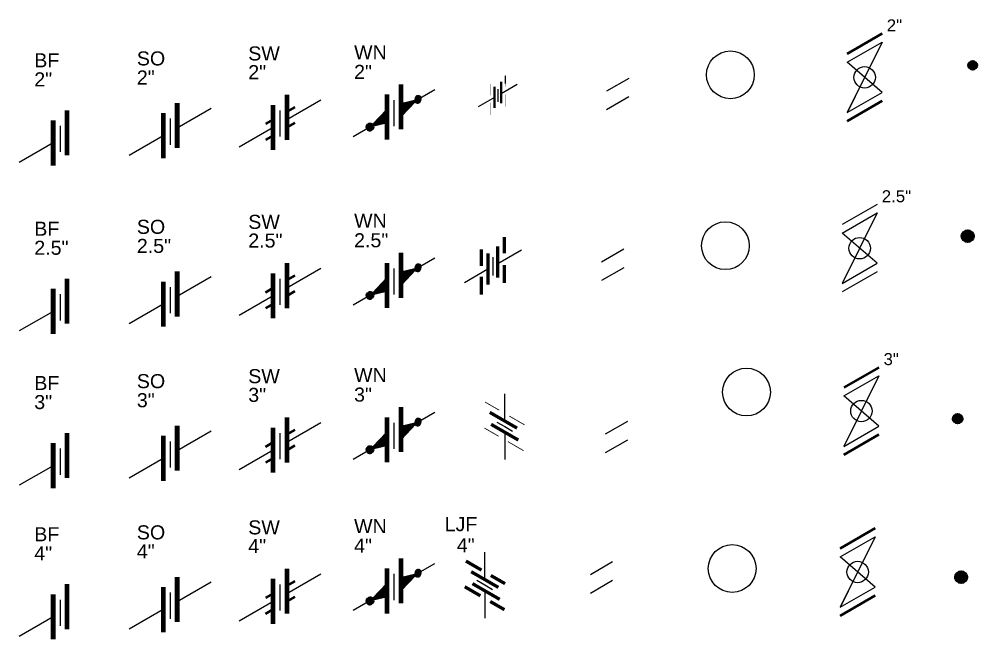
# Model space of a CAD drawing. Header units: millimetres. Extents: x 1179 to 9519, y 532 to 15986.
# Drawn here: x 3525.3 to 3764, y 3530.5 to 3685.7 of the extents above; entities that cross this region are included whole.
import ezdxf

# ---------------------------------------------------------------- set-up
doc = ezdxf.new("R2010")
doc.units = ezdxf.units.MM
for name, color, linetype, lineweight in [('08-圖框', 7, 'Continuous', 50), ('Pipe 2.5吋', 60, 'Continuous', 50), ('Pipe 2吋', 2, 'Continuous', 50), ('Pipe 3吋', 80, 'Continuous', 50), ('Pipe 4吋', 4, 'Continuous', 50), ('Support1', 4, 'Continuous', 25), ('組件', 7, 'Continuous', 25)]:
    doc.layers.add(name, color=color, linetype=linetype, lineweight=lineweight)
doc.layers.add('USER2', color=7, linetype='Continuous')
doc.layers.add('字體註解(不可出圖)', color=8, linetype='Continuous', plot=False)
doc.styles.get("Standard").update_dxf_attribs({"font": 'arial.ttf'})
pattern_1 = [(345, (-68776.780551, 29699.003599), (0.00118087466674, 0.00440708425364), [])]

# ---------------------------------------------------------------- blocks, each defined once
blk = doc.blocks.new('*U157')
blk.add_circle((0, 0), 2.67)
at = {"layer": 'Pipe 3吋'}
for p, q in [((4.35, 10.89), (-4.35, 5.87)), ((4.35, -5.87), (-4.35, -10.89))]:
    blk.add_line(p, q, dxfattribs=at)
at = {"layer": '組件', "linetype": 'Continuous'}
for p, q in [((4.35, 8.8), (-4.35, -8.8)), ((-4.35, 3.77), (4.35, 8.8)), ((4.35, -3.77), (-4.35, 3.77)), ((-4.35, -8.8), (4.35, -3.77)), ((-2.39, -4.83), (-4.35, -8.8))]:
    blk.add_line(p, q, dxfattribs=at)
blk.add_text('3"', height=3).set_placement((5.51, 11.45))
blk = doc.blocks.new('*U56')
at = {"layer": 'Support1'}
for p, q in [((2.72, 3.98), (-2.8, 0.79)), ((2.72, -0.65), (-2.8, -3.84))]:
    blk.add_line(p, q, dxfattribs=at)
blk = doc.blocks.new('Welded3')
at = {"layer": '08-圖框'}
h = blk.add_hatch(dxfattribs=at)
h.set_pattern_fill('ANSI31', color=1, scale=0.073178, angle=-140)
h.set_pattern_definition([(265, (-21.35038, 400.9228), (0.23145489, -0.02024968), [])])
h.paths.add_polyline_path([(0.87, 0.73, 1), (-0.87, -0.73, 1)])
at = {"layer": 'Pipe 3吋'}
blk.add_circle((0, 0), 1.14, dxfattribs=at)
blk = doc.blocks.new('*U127')
at = {"color": 2, "linetype": 'Continuous'}
for p, q in [((-2.37, 2.77), (0, 1.39)), ((0, 1.39), (2.37, 0.02)), ((-2.05, -0.21), (0.33, -1.58)), ((0.33, -1.58), (2.7, -2.95)), ((2.38, -4.66), (4.76, -6.03))]:
    blk.add_line(p, q, dxfattribs=at)
at = {"layer": 'Pipe 4吋', "const_width": 0.816}
for points in [[(-4.7, 6), (-0.81, 3.75)], [(3.39, -0.56), (-3.39, 3.35)], [(5.06, 0.36), (1.51, 2.41)], [(-4.99, -0.4), (-1.1, -2.65)], [(3.72, -3.54), (-3.07, 0.38)], [(4.91, -6.12), (1.36, -4.07)]]:
    blk.add_lwpolyline(points, dxfattribs=at)
at = {"layer": 'USER2', "color": 4, "linetype": 'Continuous'}
for p, q in [((0, 1.39), (0, 8.2)), ((0, -1.39), (0, -8.2))]:
    blk.add_line(p, q, dxfattribs=at)
at = {"layer": '組件'}
for p, q in [((0, 0), (-1.96, 1.13)), ((1.96, -1.13), (0, 0)), ((3.84, 1.48), (3.48, 0.86)), ((1.63, -4.64), (1.98, -4.01))]:
    blk.add_line(p, q, dxfattribs=at)
for s, p in [('LJF', (-10, 13.45)), ('4"', (-6.97, 8.2))]:
    blk.add_text(s, height=3.5).set_placement(p)
blk = doc.blocks.new('Support1')
at = {"layer": 'Support1'}
for p, q in [((2.72, 3.98), (-2.8, 0.79)), ((2.72, -0.65), (-2.8, -3.84))]:
    blk.add_line(p, q, dxfattribs=at)
blk = doc.blocks.new('Elbow4')
at = {"layer": '字體註解(不可出圖)'}
blk.add_circle((0, 0), 5.95, dxfattribs=at)
blk = doc.blocks.new('Elbow3')
at = {"layer": '字體註解(不可出圖)'}
blk.add_circle((0, 0), 5.95, dxfattribs=at)
blk = doc.blocks.new('*U169')
blk.add_circle((0, 0), 2.67)
at = {"layer": 'Pipe 4吋'}
for p, q in [((4.35, 10.89), (-4.35, 5.87)), ((4.35, -5.87), (-4.35, -10.89))]:
    blk.add_line(p, q, dxfattribs=at)
at = {"layer": '組件', "linetype": 'Continuous'}
for p, q in [((4.35, 8.8), (-4.35, -8.8)), ((-4.35, 3.77), (4.35, 8.8)), ((4.35, -3.77), (-4.35, 3.77)), ((-4.35, -8.8), (4.35, -3.77)), ((-2.39, -4.83), (-4.35, -8.8))]:
    blk.add_line(p, q, dxfattribs=at)
blk = doc.blocks.new('*U170')
at = {"layer": 'Pipe 3吋', "color": 2, "linetype": 'Continuous'}
for p, q in [((-0.33, 1.58), (-2.7, 2.95)), ((2.05, 0.21), (-0.33, 1.58)), ((0, -1.39), (-2.37, -0.02)), ((2.37, -2.77), (0, -1.39))]:
    blk.add_line(p, q, dxfattribs=at)
at = {"layer": 'Pipe 3吋'}
for points, const_width in [([(-4.91, 6.12), (-1.36, 4.07)], 0.2), ([(-3.72, 3.54), (3.07, -0.38)], 0.816), ([(4.99, 0.4), (1.1, 2.65)], 0.2), ([(-3.39, 0.56), (3.39, -3.35)], 0.816), ([(-5.06, -0.36), (-1.51, -2.41)], 0.2), ([(4.7, -6), (0.81, -3.75)], 0.2)]:
    blk.add_lwpolyline(points, dxfattribs=dict(at, const_width=const_width))
at = {"layer": 'USER2', "color": 4, "linetype": 'Continuous'}
for p, q in [((0, 1.39), (0, 8.2)), ((0, -1.39), (0, -8.2))]:
    blk.add_line(p, q, dxfattribs=at)
at = {"layer": '組件'}
for p, q in [((-1.96, 1.13), (0, 0)), ((0, 0), (1.96, -1.13))]:
    blk.add_line(p, q, dxfattribs=at)
blk = doc.blocks.new('*U156')
blk.add_circle((0, 0), 2.67)
at = {"layer": 'Pipe 2吋'}
for p, q in [((4.35, 10.89), (-4.35, 5.87)), ((4.35, -5.87), (-4.35, -10.89))]:
    blk.add_line(p, q, dxfattribs=at)
at = {"layer": '組件', "linetype": 'Continuous'}
for p, q in [((4.35, 8.8), (-4.35, -8.8)), ((-4.35, 3.77), (4.35, 8.8)), ((4.35, -3.77), (-4.35, 3.77)), ((-4.35, -8.8), (4.35, -3.77)), ((-2.39, -4.83), (-4.35, -8.8))]:
    blk.add_line(p, q, dxfattribs=at)
blk.add_text('2"', height=3).set_placement((5.51, 11.45))
blk = doc.blocks.new('Elbow2')
at = {"layer": '字體註解(不可出圖)'}
blk.add_circle((0, 0), 5.95, dxfattribs=at)
blk = doc.blocks.new('*U158')
at = {"color": 2, "linetype": 'Continuous'}
for p, q in [((1.94, 3), (1.94, 4.88)), ((0.83, 0.73), (0.83, 2.61)), ((-0.83, -0.48), (-0.83, 1.4)), ((0.83, -1.14), (0.83, 0.73)), ((-0.83, -2.35), (-0.83, -0.48))]:
    blk.add_line(p, q, dxfattribs=at)
at = {"layer": 'Pipe 2吋', "lineweight": 25, "const_width": 0.1}
for points in [[(1.94, 5), (1.94, 2.2)], [(-1.94, 2.87), (-1.94, 0.07)], [(1.94, -2.82), (1.94, 0.26)], [(-1.94, -4.83), (-1.94, -1.76)]]:
    blk.add_lwpolyline(points, dxfattribs=at)
at = {"layer": 'Pipe 2吋', "const_width": 0.558}
for points in [[(-0.83, 2.2), (-0.83, -3.15)], [(0.83, 3.41), (0.83, -1.94)]]:
    blk.add_lwpolyline(points, dxfattribs=at)
at = {"layer": 'USER2', "color": 4, "linetype": 'Continuous'}
for p, q in [((0.83, 0.48), (4.86, 2.8)), ((-0.83, -0.48), (-4.86, -2.8))]:
    blk.add_line(p, q, dxfattribs=at)
at = {"layer": '組件'}
for p, q in [((0, 1.55), (0, 0)), ((0, 0), (0, -1.55))]:
    blk.add_line(p, q, dxfattribs=at)
blk = doc.blocks.new('Welded2')
at = {"layer": '08-圖框'}
h = blk.add_hatch(dxfattribs=at)
h.set_pattern_fill('ANSI31', color=1, scale=0.065597, angle=-140)
h.set_pattern_definition([(265, (-19.12439, 359.3843), (0.20747922, -0.01815208), [])])
h.paths.add_polyline_path([(0.8, 0.65, 1), (-0.77, -0.66, 1)])
at = {"layer": 'Pipe 2吋'}
blk.add_circle((0.01, -0.01), 1.02, dxfattribs=at)
blk = doc.blocks.new('*U175')
at = {"color": 2, "linetype": 'Continuous'}
for p, q in [((2.84, 4.39), (2.84, 7.13)), ((1.21, 1.07), (1.21, 3.81)), ((-1.21, -0.7), (-1.21, 2.05)), ((1.21, -1.67), (1.21, 1.07)), ((-1.21, -3.44), (-1.21, -0.7))]:
    blk.add_line(p, q, dxfattribs=at)
at = {"layer": 'Pipe 2.5吋', "const_width": 0.816}
for points in [[(2.84, 7.32), (2.84, 3.22)], [(1.21, 4.99), (1.21, -2.84)], [(-2.84, 4.2), (-2.84, 0.1)], [(-1.21, 3.22), (-1.21, -4.61)], [(2.84, -4.12), (2.84, 0.37)], [(-2.84, -7.07), (-2.84, -2.57)]]:
    blk.add_lwpolyline(points, dxfattribs=at)
at = {"layer": 'USER2', "color": 4, "linetype": 'Continuous'}
for p, q in [((1.21, 0.7), (7.1, 4.1)), ((-1.21, -0.7), (-7.1, -4.1))]:
    blk.add_line(p, q, dxfattribs=at)
at = {"layer": '組件'}
for p, q in [((-3.2, 2.59), (-2.48, 2.59)), ((3.2, 3.73), (2.48, 3.73)), ((0, 2.26), (0, 0)), ((0, 0), (0, -2.26))]:
    blk.add_line(p, q, dxfattribs=at)
blk = doc.blocks.new('Elbow2.5')
at = {"layer": '字體註解(不可出圖)'}
blk.add_circle((0, 0), 5.95, dxfattribs=at)
blk = doc.blocks.new('*U61')
blk.add_circle((0, 0), 2.67)
at = {"layer": '組件'}
for p, q in [((4.35, 10.89), (-4.35, 5.87)), ((4.35, -5.87), (-4.35, -10.89))]:
    blk.add_line(p, q, dxfattribs=at)
at = {"layer": '組件', "linetype": 'Continuous'}
for p, q in [((4.35, 8.8), (-4.35, -8.8)), ((-4.35, 3.77), (4.35, 8.8)), ((4.35, -3.77), (-4.35, 3.77)), ((-4.35, -8.8), (4.35, -3.77)), ((-2.39, -4.83), (-4.35, -8.8))]:
    blk.add_line(p, q, dxfattribs=at)
blk.add_text('2.5"', height=3).set_placement((5.51, 11.45))
blk = doc.blocks.new('Welded2.5')
at = {"layer": '08-圖框'}
h = blk.add_hatch(dxfattribs=at)
h.set_pattern_fill('ANSI31', color=1, scale=0.09178, angle=-140)
h.set_pattern_definition([(265, (-26.77783, 502.84088), (0.29029274, -0.02539732), [])])
h.paths.add_polyline_path([(1.09, 0.92, 1), (-1.09, -0.92, 1)])
at = {"layer": 'Pipe 2.5吋'}
blk.add_circle((0, 0), 1.43, dxfattribs=at)
blk = doc.blocks.new('Welded4')
at = {"layer": '08-圖框'}
h = blk.add_hatch(dxfattribs=at)
h.set_pattern_fill('ANSI31', color=1, scale=0.09178, angle=-140)
h.set_pattern_definition([(265, (-26.77783, 502.84088), (0.29029274, -0.02539732), [])])
h.paths.add_polyline_path([(1.09, 0.92, 1), (-1.09, -0.92, 1)])
at = {"layer": 'Pipe 4吋'}
blk.add_circle((0, 0), 1.43, dxfattribs=at)
blk = doc.blocks.new('WeldNeckFlange2')
at = {"layer": 'Pipe 2吋'}
h = blk.add_hatch(dxfattribs=at)
h.set_pattern_fill('ANSI31', color=256, scale=0.001437, angle=-60)
h.set_pattern_definition(pattern_1)
h.paths.add_polyline_path([(1.77, 2.21), (1.77, -0.65), (5.28, 3.05)])
h.paths.add_polyline_path([(5.57, 4.14, 1), (6.37, 2.76, 1)])
h = blk.add_hatch(dxfattribs=at)
h.set_pattern_fill('ANSI31', color=256, scale=0.001437, angle=-60)
h.set_pattern_definition(pattern_1)
h.paths.add_polyline_path([(-1.77, -2.21), (-1.77, 0.65), (-5.28, -3.05)])
h.paths.add_polyline_path([(-5.17, -3.45, 1), (-6.77, -3.45, 1)])
at = {"layer": 'Pipe 2吋', "color": 2, "linetype": 'Continuous'}
for p, q in [((1.73, 1.54), (1.73, 5.48)), ((-1.73, -1), (-1.73, 2.94)), ((1.73, -2.4), (1.73, 1.54)), ((-1.73, -4.94), (-1.73, -1))]:
    blk.add_line(p, q, dxfattribs=at)
at = {"layer": 'Pipe 2吋'}
for p, q in [((1.77, 2.21), (5.28, 3.05)), ((1.77, -0.65), (5.28, 3.05)), ((-1.77, 0.65), (-5.28, -3.05)), ((-1.77, 0.65), (-1.77, -2.21)), ((1.77, -0.65), (1.77, 2.21)), ((-1.77, -2.21), (-5.28, -3.05))]:
    blk.add_line(p, q, dxfattribs=at)
at = {"layer": 'Pipe 2吋', "const_width": 1.17}
for points in [[(1.73, 7.17), (1.73, -4.09)], [(-1.73, 4.63), (-1.73, -6.63)]]:
    blk.add_lwpolyline(points, dxfattribs=at)
at = {"layer": 'Pipe 2吋'}
blk.add_circle((-5.97, -3.45), 0.797, dxfattribs=at)
at = {"layer": 'USER2', "color": 4, "linetype": 'Continuous'}
for p, q in [((1.73, 1), (10.21, 5.89)), ((-1.73, -1), (-10.21, -5.89))]:
    blk.add_line(p, q, dxfattribs=at)
at = {"layer": '組件'}
for p, q in [((0, 3.25), (0, 0)), ((0, 0), (0, -3.25))]:
    blk.add_line(p, q, dxfattribs=at)
for s, p in [('WN', (-9.95, 13.41)), ('2"', (-9.95, 8.51))]:
    blk.add_text(s, height=3.5).set_placement(p)
blk = doc.blocks.new('SocketWeldFlange2')
at = {"layer": 'Pipe 2吋', "color": 2, "linetype": 'Continuous'}
for p, q in [((1.73, 1.54), (1.73, 5.48)), ((-1.73, -1), (-1.73, 2.94)), ((1.73, -2.4), (1.73, 1.54)), ((-1.73, -4.94), (-1.73, -1))]:
    blk.add_line(p, q, dxfattribs=at)
at = {"layer": 'Pipe 2吋', "lineweight": 50}
for p, q in [((3.66, 4.08), (1.76, 2.99)), ((-1.73, 0.97), (-3.63, -0.12)), ((3.66, 0.14), (1.76, -0.95)), ((-1.73, -2.97), (-3.63, -4.06))]:
    blk.add_line(p, q, dxfattribs=at)
at = {"layer": 'Pipe 2吋', "const_width": 1.17}
for points in [[(1.73, 7.17), (1.73, -4.09)], [(-1.73, 4.63), (-1.73, -6.63)]]:
    blk.add_lwpolyline(points, dxfattribs=at)
at = {"layer": 'USER2', "color": 4, "linetype": 'Continuous'}
for p, q in [((1.73, 1), (10.21, 5.89)), ((-1.73, -1), (-10.21, -5.89))]:
    blk.add_line(p, q, dxfattribs=at)
at = {"layer": '組件'}
for p, q in [((0, 3.25), (0, 0)), ((0, 0), (0, -3.25))]:
    blk.add_line(p, q, dxfattribs=at)
for s, p in [('SW', (-7.91, 15.7)), ('2"', (-7.91, 11.04))]:
    blk.add_text(s, height=3.5).set_placement(p)
blk = doc.blocks.new('SlipOnFlange2')
at = {"layer": 'Pipe 2吋', "color": 2, "linetype": 'Continuous'}
for p, q in [((1.73, 1.54), (1.73, 5.48)), ((-1.73, -1), (-1.73, 2.94)), ((1.73, -2.4), (1.73, 1.54)), ((-1.73, -4.94), (-1.73, -1))]:
    blk.add_line(p, q, dxfattribs=at)
at = {"layer": 'Pipe 2吋', "const_width": 1.17}
for points in [[(1.73, 7.17), (1.73, -4.09)], [(-1.73, 4.63), (-1.73, -6.63)]]:
    blk.add_lwpolyline(points, dxfattribs=at)
at = {"layer": 'USER2', "color": 4, "linetype": 'Continuous'}
for p, q in [((1.73, 1), (10.21, 5.89)), ((-1.73, -1), (-10.21, -5.89))]:
    blk.add_line(p, q, dxfattribs=at)
at = {"layer": '組件'}
for p, q in [((0, 3.25), (0, 0)), ((0, 0), (0, -3.25))]:
    blk.add_line(p, q, dxfattribs=at)
for s, p in [('SO', (-8.32, 16.51)), ('2"', (-8.32, 11.76))]:
    blk.add_text(s, height=3.5).set_placement(p)
blk = doc.blocks.new('*U161')
at = {"layer": 'Pipe 2吋', "color": 2, "linetype": 'Continuous'}
for p, q in [((1.73, 1.54), (1.73, 5.48)), ((-1.73, -1), (-1.73, 2.94)), ((1.73, -2.4), (1.73, 1.54)), ((-1.73, -4.94), (-1.73, -1))]:
    blk.add_line(p, q, dxfattribs=at)
at = {"layer": 'Pipe 2吋', "const_width": 1.17}
for points in [[(1.73, 7.17), (1.73, -4.09)], [(-1.73, 4.63), (-1.73, -6.63)]]:
    blk.add_lwpolyline(points, dxfattribs=at)
at = {"layer": 'USER2', "color": 4, "linetype": 'Continuous'}
blk.add_line((-1.73, -1), (-10.21, -5.89), dxfattribs=at)
at = {"layer": '組件'}
for p, q in [((0, 3.25), (0, 0)), ((0, 0), (0, -3.25))]:
    blk.add_line(p, q, dxfattribs=at)
for s, p in [('BF', (-6.44, 17.85)), ('2"', (-6.44, 13.1))]:
    blk.add_text(s, height=3.5).set_placement(p)
blk = doc.blocks.new('WeldNeckFlange2.5')
at = {"layer": 'Pipe 2.5吋'}
h = blk.add_hatch(dxfattribs=at)
h.set_pattern_fill('ANSI31', color=256, scale=0.001437, angle=-60)
h.set_pattern_definition(pattern_1)
h.paths.add_polyline_path([(1.77, 2.21), (1.77, -0.65), (5.28, 3.05)])
h.paths.add_polyline_path([(5.57, 4.14, 1), (6.37, 2.76, 1)])
h = blk.add_hatch(dxfattribs=at)
h.set_pattern_fill('ANSI31', color=256, scale=0.001437, angle=-60)
h.set_pattern_definition(pattern_1)
h.paths.add_polyline_path([(-1.77, -2.21), (-1.77, 0.65), (-5.28, -3.05)])
h.paths.add_polyline_path([(-5.17, -3.45, 1), (-6.77, -3.45, 1)])
at = {"layer": 'Pipe 2.5吋', "color": 2, "linetype": 'Continuous'}
for p, q in [((1.73, 1.54), (1.73, 5.48)), ((-1.73, -1), (-1.73, 2.94)), ((1.73, -2.4), (1.73, 1.54)), ((-1.73, -4.94), (-1.73, -1))]:
    blk.add_line(p, q, dxfattribs=at)
at = {"layer": 'Pipe 2.5吋'}
for p, q in [((1.77, 2.21), (5.28, 3.05)), ((1.77, -0.65), (5.28, 3.05)), ((-1.77, 0.65), (-5.28, -3.05)), ((-1.77, 0.65), (-1.77, -2.21)), ((1.77, -0.65), (1.77, 2.21)), ((-1.77, -2.21), (-5.28, -3.05))]:
    blk.add_line(p, q, dxfattribs=at)
at = {"layer": 'Pipe 2.5吋', "const_width": 1.17}
for points in [[(1.73, 7.17), (1.73, -4.09)], [(-1.73, 4.63), (-1.73, -6.63)]]:
    blk.add_lwpolyline(points, dxfattribs=at)
at = {"layer": 'Pipe 2.5吋'}
blk.add_circle((-5.97, -3.45), 0.797, dxfattribs=at)
at = {"layer": 'USER2', "color": 4, "linetype": 'Continuous'}
for p, q in [((1.73, 1), (10.21, 5.89)), ((-1.73, -1), (-10.21, -5.89))]:
    blk.add_line(p, q, dxfattribs=at)
at = {"layer": '組件'}
for p, q in [((0, 3.25), (0, 0)), ((0, 0), (0, -3.25))]:
    blk.add_line(p, q, dxfattribs=at)
for s, p in [('WN', (-9.95, 13.41)), ('2.5"', (-9.95, 8.51))]:
    blk.add_text(s, height=3.5).set_placement(p)
blk = doc.blocks.new('SocketWeldFlange2.5')
at = {"layer": 'Pipe 2.5吋', "color": 2, "linetype": 'Continuous'}
for p, q in [((1.73, 1.54), (1.73, 5.48)), ((-1.73, -1), (-1.73, 2.94)), ((1.73, -2.4), (1.73, 1.54)), ((-1.73, -4.94), (-1.73, -1))]:
    blk.add_line(p, q, dxfattribs=at)
at = {"layer": 'Pipe 2.5吋', "lineweight": 50}
for p, q in [((3.66, 4.08), (1.76, 2.99)), ((-1.73, 0.97), (-3.63, -0.12)), ((3.66, 0.14), (1.76, -0.95)), ((-1.73, -2.97), (-3.63, -4.06))]:
    blk.add_line(p, q, dxfattribs=at)
at = {"layer": 'Pipe 2.5吋', "const_width": 1.17}
for points in [[(1.73, 7.17), (1.73, -4.09)], [(-1.73, 4.63), (-1.73, -6.63)]]:
    blk.add_lwpolyline(points, dxfattribs=at)
at = {"layer": 'USER2', "color": 4, "linetype": 'Continuous'}
for p, q in [((1.73, 1), (10.21, 5.89)), ((-1.73, -1), (-10.21, -5.89))]:
    blk.add_line(p, q, dxfattribs=at)
at = {"layer": '組件'}
for p, q in [((0, 3.25), (0, 0)), ((0, 0), (0, -3.25))]:
    blk.add_line(p, q, dxfattribs=at)
for s, p in [('SW', (-7.91, 15.7)), ('2.5"', (-7.91, 11.04))]:
    blk.add_text(s, height=3.5).set_placement(p)
blk = doc.blocks.new('SlipOnFlange2.5')
at = {"layer": 'Pipe 2.5吋', "color": 2, "linetype": 'Continuous'}
for p, q in [((1.73, 1.54), (1.73, 5.48)), ((-1.73, -1), (-1.73, 2.94)), ((1.73, -2.4), (1.73, 1.54)), ((-1.73, -4.94), (-1.73, -1))]:
    blk.add_line(p, q, dxfattribs=at)
at = {"layer": 'Pipe 2.5吋', "const_width": 1.17}
for points in [[(1.73, 7.17), (1.73, -4.09)], [(-1.73, 4.63), (-1.73, -6.63)]]:
    blk.add_lwpolyline(points, dxfattribs=at)
at = {"layer": 'USER2', "color": 4, "linetype": 'Continuous'}
for p, q in [((1.73, 1), (10.21, 5.89)), ((-1.73, -1), (-10.21, -5.89))]:
    blk.add_line(p, q, dxfattribs=at)
at = {"layer": '組件'}
for p, q in [((0, 3.25), (0, 0)), ((0, 0), (0, -3.25))]:
    blk.add_line(p, q, dxfattribs=at)
for s, p in [('SO', (-8.32, 16.51)), ('2.5"', (-8.32, 11.76))]:
    blk.add_text(s, height=3.5).set_placement(p)
blk = doc.blocks.new('*U154')
at = {"layer": 'Pipe 2.5吋', "color": 2, "linetype": 'Continuous'}
for p, q in [((1.73, 1.54), (1.73, 5.48)), ((-1.73, -1), (-1.73, 2.94)), ((1.73, -2.4), (1.73, 1.54)), ((-1.73, -4.94), (-1.73, -1))]:
    blk.add_line(p, q, dxfattribs=at)
at = {"layer": 'Pipe 2.5吋', "const_width": 1.17}
for points in [[(1.73, 7.17), (1.73, -4.09)], [(-1.73, 4.63), (-1.73, -6.63)]]:
    blk.add_lwpolyline(points, dxfattribs=at)
at = {"layer": 'USER2', "color": 4, "linetype": 'Continuous'}
blk.add_line((-1.73, -1), (-10.21, -5.89), dxfattribs=at)
at = {"layer": '組件'}
for p, q in [((0, 3.25), (0, 0)), ((0, 0), (0, -3.25))]:
    blk.add_line(p, q, dxfattribs=at)
for s, p in [('BF', (-6.44, 17.85)), ('2.5"', (-6.44, 13.1))]:
    blk.add_text(s, height=3.5).set_placement(p)
blk = doc.blocks.new('WeldNeckFlange3')
at = {"layer": 'Pipe 3吋'}
h = blk.add_hatch(dxfattribs=at)
h.set_pattern_fill('ANSI31', color=256, scale=0.001437, angle=-60)
h.set_pattern_definition(pattern_1)
h.paths.add_polyline_path([(1.77, 2.21), (1.77, -0.65), (5.28, 3.05)])
h.paths.add_polyline_path([(5.57, 4.14, 1), (6.37, 2.76, 1)])
h = blk.add_hatch(dxfattribs=at)
h.set_pattern_fill('ANSI31', color=256, scale=0.001437, angle=-60)
h.set_pattern_definition(pattern_1)
h.paths.add_polyline_path([(-1.77, -2.21), (-1.77, 0.65), (-5.28, -3.05)])
h.paths.add_polyline_path([(-5.17, -3.45, 1), (-6.77, -3.45, 1)])
at = {"layer": 'Pipe 3吋', "color": 2, "linetype": 'Continuous'}
for p, q in [((1.73, 1.54), (1.73, 5.48)), ((-1.73, -1), (-1.73, 2.94)), ((1.73, -2.4), (1.73, 1.54)), ((-1.73, -4.94), (-1.73, -1))]:
    blk.add_line(p, q, dxfattribs=at)
at = {"layer": 'Pipe 3吋'}
for p, q in [((1.77, 2.21), (5.28, 3.05)), ((1.77, -0.65), (5.28, 3.05)), ((-1.77, 0.65), (-5.28, -3.05)), ((-1.77, 0.65), (-1.77, -2.21)), ((1.77, -0.65), (1.77, 2.21)), ((-1.77, -2.21), (-5.28, -3.05))]:
    blk.add_line(p, q, dxfattribs=at)
at = {"layer": 'Pipe 3吋', "const_width": 1.17}
for points in [[(1.73, 7.17), (1.73, -4.09)], [(-1.73, 4.63), (-1.73, -6.63)]]:
    blk.add_lwpolyline(points, dxfattribs=at)
at = {"layer": 'Pipe 3吋'}
blk.add_circle((-5.97, -3.45), 0.797, dxfattribs=at)
at = {"layer": 'USER2', "color": 4, "linetype": 'Continuous'}
for p, q in [((1.73, 1), (10.21, 5.89)), ((-1.73, -1), (-10.21, -5.89))]:
    blk.add_line(p, q, dxfattribs=at)
at = {"layer": '組件'}
for p, q in [((0, 3.25), (0, 0)), ((0, 0), (0, -3.25))]:
    blk.add_line(p, q, dxfattribs=at)
for s, p in [('WN', (-9.95, 13.41)), ('3"', (-9.95, 8.51))]:
    blk.add_text(s, height=3.5).set_placement(p)
blk = doc.blocks.new('SocketWeldFlange3')
at = {"layer": 'Pipe 3吋', "color": 2, "linetype": 'Continuous'}
for p, q in [((1.73, 1.54), (1.73, 5.48)), ((-1.73, -1), (-1.73, 2.94)), ((1.73, -2.4), (1.73, 1.54)), ((-1.73, -4.94), (-1.73, -1))]:
    blk.add_line(p, q, dxfattribs=at)
at = {"layer": 'Pipe 3吋', "lineweight": 50}
for p, q in [((3.66, 4.08), (1.76, 2.99)), ((-1.73, 0.97), (-3.63, -0.12)), ((3.66, 0.14), (1.76, -0.95)), ((-1.73, -2.97), (-3.63, -4.06))]:
    blk.add_line(p, q, dxfattribs=at)
at = {"layer": 'Pipe 3吋', "const_width": 1.17}
for points in [[(1.73, 7.17), (1.73, -4.09)], [(-1.73, 4.63), (-1.73, -6.63)]]:
    blk.add_lwpolyline(points, dxfattribs=at)
at = {"layer": 'USER2', "color": 4, "linetype": 'Continuous'}
for p, q in [((1.73, 1), (10.21, 5.89)), ((-1.73, -1), (-10.21, -5.89))]:
    blk.add_line(p, q, dxfattribs=at)
at = {"layer": '組件'}
for p, q in [((0, 3.25), (0, 0)), ((0, 0), (0, -3.25))]:
    blk.add_line(p, q, dxfattribs=at)
for s, p in [('SW', (-7.91, 15.7)), ('3"', (-7.91, 11.04))]:
    blk.add_text(s, height=3.5).set_placement(p)
blk = doc.blocks.new('SlipOnFlange3')
at = {"layer": 'Pipe 3吋', "color": 2, "linetype": 'Continuous'}
for p, q in [((1.73, 1.54), (1.73, 5.48)), ((-1.73, -1), (-1.73, 2.94)), ((1.73, -2.4), (1.73, 1.54)), ((-1.73, -4.94), (-1.73, -1))]:
    blk.add_line(p, q, dxfattribs=at)
at = {"layer": 'Pipe 3吋', "const_width": 1.17}
for points in [[(1.73, 7.17), (1.73, -4.09)], [(-1.73, 4.63), (-1.73, -6.63)]]:
    blk.add_lwpolyline(points, dxfattribs=at)
at = {"layer": 'USER2', "color": 4, "linetype": 'Continuous'}
for p, q in [((1.73, 1), (10.21, 5.89)), ((-1.73, -1), (-10.21, -5.89))]:
    blk.add_line(p, q, dxfattribs=at)
at = {"layer": '組件'}
for p, q in [((0, 3.25), (0, 0)), ((0, 0), (0, -3.25))]:
    blk.add_line(p, q, dxfattribs=at)
for s, p in [('SO', (-8.32, 16.51)), ('3"', (-8.32, 11.76))]:
    blk.add_text(s, height=3.5).set_placement(p)
blk = doc.blocks.new('*U155')
at = {"layer": 'Pipe 3吋', "color": 2, "linetype": 'Continuous'}
for p, q in [((1.73, 1.54), (1.73, 5.48)), ((-1.73, -1), (-1.73, 2.94)), ((1.73, -2.4), (1.73, 1.54)), ((-1.73, -4.94), (-1.73, -1))]:
    blk.add_line(p, q, dxfattribs=at)
at = {"layer": 'Pipe 3吋', "const_width": 1.17}
for points in [[(1.73, 7.17), (1.73, -4.09)], [(-1.73, 4.63), (-1.73, -6.63)]]:
    blk.add_lwpolyline(points, dxfattribs=at)
at = {"layer": 'USER2', "color": 4, "linetype": 'Continuous'}
blk.add_line((-1.73, -1), (-10.21, -5.89), dxfattribs=at)
at = {"layer": '組件'}
for p, q in [((0, 3.25), (0, 0)), ((0, 0), (0, -3.25))]:
    blk.add_line(p, q, dxfattribs=at)
for s, p in [('BF', (-6.44, 17.85)), ('3"', (-6.44, 13.1))]:
    blk.add_text(s, height=3.5).set_placement(p)
blk = doc.blocks.new('WeldNeckFlange4')
at = {"layer": 'Pipe 4吋'}
h = blk.add_hatch(dxfattribs=at)
h.set_pattern_fill('ANSI31', color=256, scale=0.001437, angle=-60)
h.set_pattern_definition(pattern_1)
h.paths.add_polyline_path([(1.77, 2.21), (1.77, -0.65), (5.28, 3.05)])
h.paths.add_polyline_path([(5.57, 4.14, 1), (6.37, 2.76, 1)])
h = blk.add_hatch(dxfattribs=at)
h.set_pattern_fill('ANSI31', color=256, scale=0.001437, angle=-60)
h.set_pattern_definition(pattern_1)
h.paths.add_polyline_path([(-1.77, -2.21), (-1.77, 0.65), (-5.28, -3.05)])
h.paths.add_polyline_path([(-5.17, -3.45, 1), (-6.77, -3.45, 1)])
at = {"layer": 'Pipe 4吋', "color": 2, "linetype": 'Continuous'}
for p, q in [((1.73, 1.54), (1.73, 5.48)), ((-1.73, -1), (-1.73, 2.94)), ((1.73, -2.4), (1.73, 1.54)), ((-1.73, -4.94), (-1.73, -1))]:
    blk.add_line(p, q, dxfattribs=at)
at = {"layer": 'Pipe 4吋'}
for p, q in [((1.77, 2.21), (5.28, 3.05)), ((1.77, -0.65), (5.28, 3.05)), ((-1.77, 0.65), (-5.28, -3.05)), ((-1.77, 0.65), (-1.77, -2.21)), ((1.77, -0.65), (1.77, 2.21)), ((-1.77, -2.21), (-5.28, -3.05))]:
    blk.add_line(p, q, dxfattribs=at)
at = {"layer": 'Pipe 4吋', "const_width": 1.17}
for points in [[(1.73, 7.17), (1.73, -4.09)], [(-1.73, 4.63), (-1.73, -6.63)]]:
    blk.add_lwpolyline(points, dxfattribs=at)
at = {"layer": 'Pipe 4吋'}
blk.add_circle((-5.97, -3.45), 0.797, dxfattribs=at)
at = {"layer": 'USER2', "color": 4, "linetype": 'Continuous'}
for p, q in [((1.73, 1), (10.21, 5.89)), ((-1.73, -1), (-10.21, -5.89))]:
    blk.add_line(p, q, dxfattribs=at)
at = {"layer": '組件'}
for p, q in [((0, 3.25), (0, 0)), ((0, 0), (0, -3.25))]:
    blk.add_line(p, q, dxfattribs=at)
for s, p in [('WN', (-9.95, 13.41)), ('4"', (-9.95, 8.51))]:
    blk.add_text(s, height=3.5).set_placement(p)
blk = doc.blocks.new('SocketWeldFlange4')
at = {"layer": 'Pipe 4吋', "color": 2, "linetype": 'Continuous'}
for p, q in [((1.73, 1.54), (1.73, 5.48)), ((-1.73, -1), (-1.73, 2.94)), ((1.73, -2.4), (1.73, 1.54)), ((-1.73, -4.94), (-1.73, -1))]:
    blk.add_line(p, q, dxfattribs=at)
at = {"layer": 'Pipe 4吋', "lineweight": 50}
for p, q in [((3.66, 4.08), (1.76, 2.99)), ((-1.73, 0.97), (-3.63, -0.12)), ((3.66, 0.14), (1.76, -0.95)), ((-1.73, -2.97), (-3.63, -4.06))]:
    blk.add_line(p, q, dxfattribs=at)
at = {"layer": 'Pipe 4吋', "const_width": 1.17}
for points in [[(1.73, 7.17), (1.73, -4.09)], [(-1.73, 4.63), (-1.73, -6.63)]]:
    blk.add_lwpolyline(points, dxfattribs=at)
at = {"layer": 'USER2', "color": 4, "linetype": 'Continuous'}
for p, q in [((1.73, 1), (10.21, 5.89)), ((-1.73, -1), (-10.21, -5.89))]:
    blk.add_line(p, q, dxfattribs=at)
at = {"layer": '組件'}
for p, q in [((0, 3.25), (0, 0)), ((0, 0), (0, -3.25))]:
    blk.add_line(p, q, dxfattribs=at)
for s, p in [('SW', (-7.91, 15.7)), ('4"', (-7.91, 11.04))]:
    blk.add_text(s, height=3.5).set_placement(p)
blk = doc.blocks.new('SlipOnFlange4')
at = {"layer": 'Pipe 4吋', "color": 2, "linetype": 'Continuous'}
for p, q in [((1.73, 1.54), (1.73, 5.48)), ((-1.73, -1), (-1.73, 2.94)), ((1.73, -2.4), (1.73, 1.54)), ((-1.73, -4.94), (-1.73, -1))]:
    blk.add_line(p, q, dxfattribs=at)
at = {"layer": 'Pipe 4吋', "const_width": 1.17}
for points in [[(1.73, 7.17), (1.73, -4.09)], [(-1.73, 4.63), (-1.73, -6.63)]]:
    blk.add_lwpolyline(points, dxfattribs=at)
at = {"layer": 'USER2', "color": 4, "linetype": 'Continuous'}
for p, q in [((1.73, 1), (10.21, 5.89)), ((-1.73, -1), (-10.21, -5.89))]:
    blk.add_line(p, q, dxfattribs=at)
at = {"layer": '組件'}
for p, q in [((0, 3.25), (0, 0)), ((0, 0), (0, -3.25))]:
    blk.add_line(p, q, dxfattribs=at)
for s, p in [('SO', (-8.32, 16.51)), ('4"', (-8.32, 11.76))]:
    blk.add_text(s, height=3.5).set_placement(p)
blk = doc.blocks.new('*U132')
at = {"layer": 'Pipe 4吋', "color": 2, "linetype": 'Continuous'}
for p, q in [((1.73, 1.54), (1.73, 5.48)), ((-1.73, -1), (-1.73, 2.94)), ((1.73, -2.4), (1.73, 1.54)), ((-1.73, -4.94), (-1.73, -1))]:
    blk.add_line(p, q, dxfattribs=at)
at = {"layer": 'Pipe 4吋', "const_width": 1.17}
for points in [[(1.73, 7.17), (1.73, -4.09)], [(-1.73, 4.63), (-1.73, -6.63)]]:
    blk.add_lwpolyline(points, dxfattribs=at)
at = {"layer": 'USER2', "color": 4, "linetype": 'Continuous'}
blk.add_line((-1.73, -1), (-10.21, -5.89), dxfattribs=at)
at = {"layer": '組件'}
for p, q in [((0, 3.25), (0, 0)), ((0, 0), (0, -3.25))]:
    blk.add_line(p, q, dxfattribs=at)
for s, p in [('BF', (-6.44, 17.85)), ('4"', (-6.44, 13.1))]:
    blk.add_text(s, height=3.5).set_placement(p)

msp = doc.modelspace()

# ---------------------------------------------------------------- block references
for name, p in [('*U156', (3736.052, 3671.211)), ('SocketWeldFlange2', (3590.322, 3659.713)), ('WeldNeckFlange2', (3618.739, 3662.314)), ('*U161', (3535.515, 3655.857)), ('SlipOnFlange2', (3562.961, 3657.665)), ('Elbow2', (3702.586, 3671.835)), ('Elbow2', (3702.586, 3671.835)), ('Welded2', (3762.985, 3674.217)), ('*U158', (3644.619, 3666.692)), ('Support1', (3674.513, 3666.964)), ('*U61', (3734.812, 3628.636)), ('SlipOnFlange2.5', (3562.961, 3615.7)), ('SocketWeldFlange2.5', (3590.322, 3617.749)), ('WeldNeckFlange2.5', (3618.739, 3620.349)), ('*U154', (3535.515, 3613.893)), ('Elbow2.5', (3701.346, 3629.259)), ('Elbow2.5', (3701.346, 3629.259)), ('*U175', (3643.379, 3624.116)), ('Welded2.5', (3761.745, 3631.642)), ('Support1', (3673.273, 3624.389)), ('*U157', (3735.254, 3588.048)), ('SocketWeldFlange3', (3590.322, 3579.294)), ('WeldNeckFlange3', (3618.739, 3581.895)), ('Elbow3', (3706.603, 3592.785)), ('Elbow3', (3706.603, 3592.785)), ('*U155', (3535.515, 3575.438)), ('SlipOnFlange3', (3562.961, 3577.246)), ('*U170', (3646.333, 3584.18)), ('Welded3', (3759.234, 3586.144)), ('*U56', (3674.191, 3581.48)), ('*U127', (3641.365, 3544.666)), ('SlipOnFlange4', (3562.961, 3539.562)), ('SocketWeldFlange4', (3590.322, 3541.611)), ('WeldNeckFlange4', (3618.739, 3544.211)), ('*U132', (3535.515, 3537.755)), ('*U169', (3734.315, 3547.941)), ('Elbow4', (3703.038, 3548.806)), ('Elbow4', (3703.038, 3548.806)), ('Support1', (3670.488, 3546.456)), ('Welded4', (3760.099, 3546.654))]:
    msp.add_blockref(name, p)

doc.saveas('drawing.dxf')
